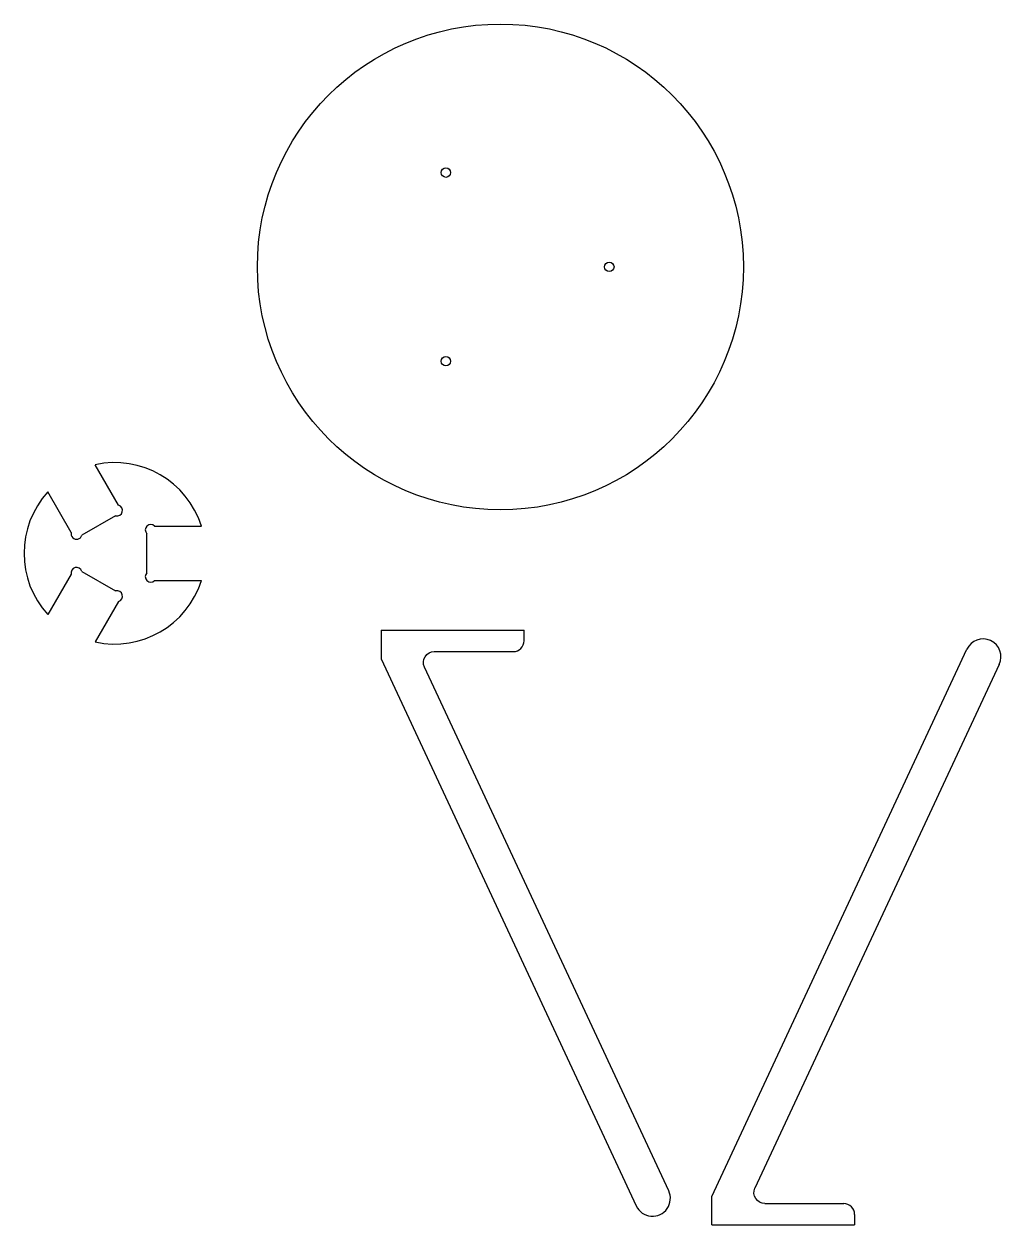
# Model space of a CAD drawing. Extents: x 549 to 1233, y 45 to 885.
import ezdxf

# ---------------------------------------------------------------- set-up
doc = ezdxf.new("R2010")
doc.units = 0
doc.header["$LTSCALE"] = 12.7
doc.layers.add('VISIBLE', color=7, linetype='CONTINUOUS')

msp = doc.modelspace()

# ---------------------------------------------------------------- linework, layer by layer
at = {"layer": 'VISIBLE'}
for p, q in [((615.19, 548.6), (598.83, 576.93)), ((582.19, 529.55), (565.84, 557.88)), ((613.22, 541.24), (589.55, 527.58)), ((640.49, 534), (673.2, 534)), ((635.1, 501.29), (635.1, 528.61)), ((582.19, 500.34), (565.84, 472.01)), ((589.55, 502.31), (613.22, 488.65)), ((640.49, 495.9), (673.2, 495.9)), ((615.19, 481.29), (598.83, 452.96)), ((798.92, 461.12), (798.92, 441.12)), ((798.92, 461.12), (898.92, 461.12)), ((898.92, 453.74), (898.92, 461.12)), ((836.13, 446.12), (891.3, 446.12)), ((1030.18, 64.88), (1208.73, 447.79)), ((798.92, 441.12), (977.47, 58.21)), ((1231.39, 437.23), (1060.48, 70.72)), ((1000.13, 68.78), (829.23, 435.28)), ((1030.18, 44.88), (1030.18, 64.88)), ((1067.39, 59.88), (1122.56, 59.88)), ((1130.18, 52.26), (1130.18, 44.88)), ((1030.18, 44.88), (1130.18, 44.88))]:
    msp.add_line(p, q, dxfattribs=at)
for centre, radius in [((882.37, 715.35), 170), ((844.27, 781.34), 3.3), ((958.57, 715.35), 3.3), ((844.27, 649.36), 3.3)]:
    msp.add_circle(centre, radius, dxfattribs=at)
for centre, radius, start, end in [((612.62, 514.95), 63.5, 17.4576, 102.5424), ((612.62, 514.95), 63.5, 137.4576, 222.5424), ((614.2, 544.92), 3.81, 255, 75), ((585.87, 528.57), 3.81, 165, 345), ((637.79, 531.3), 3.81, 45, 225), ((585.87, 501.33), 3.81, 15, 195), ((612.62, 514.95), 63.5, 257.4576, 342.5424), ((637.79, 498.59), 3.81, 135, 315), ((614.2, 484.97), 3.81, 285, 105), ((1220.06, 442.51), 12.5, 335, 155), ((891.3, 453.74), 7.62, 270, 0), ((988.8, 63.49), 12.5, 205, 25), ((1122.56, 52.26), 7.62, 0, 90)]:
    msp.add_arc(centre, radius, start, end, dxfattribs=at)
at = {"layer": 'VISIBLE', "extrusion": (0, 0, -1)}
msp.add_arc((-836.13, 438.5), 7.62, 335, 90, dxfattribs=at)
at = {"layer": 'VISIBLE', "extrusion": (0, -1.22465e-16, -1)}
msp.add_arc((-1067.39, 67.5), 7.62, 270, 25, dxfattribs=at)

doc.saveas('drawing.dxf')
